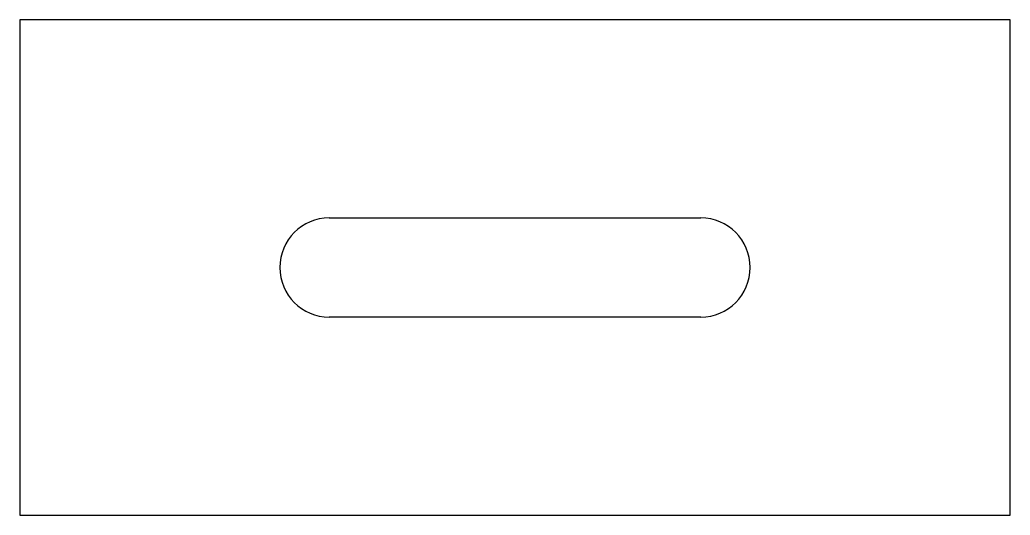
# Model space of a CAD drawing. Extents: x 0 to 80, y 0 to 40.
import ezdxf

# ---------------------------------------------------------------- set-up
doc = ezdxf.new("R2010")
doc.units = 0
doc.layers.add('CUT_INNER', color=1, linetype='CONTINUOUS')
doc.layers.add('CUT_OUTER', color=7, linetype='CONTINUOUS')

msp = doc.modelspace()

# ---------------------------------------------------------------- linework, layer by layer
at = {"layer": 'CUT_INNER'}
for p, q in [((25, 24), (55, 24)), ((55, 16), (25, 16))]:
    msp.add_line(p, q, dxfattribs=at)
for centre, start, end in [((25, 20), 90, 270), ((55, 20), 270, 90)]:
    msp.add_arc(centre, 4, start, end, dxfattribs=at)
at = {"layer": 'CUT_OUTER'}
for p, q in [((80, 40), (0, 40)), ((0, 40), (0, 0)), ((80, 0), (80, 40)), ((0, 0), (80, 0))]:
    msp.add_line(p, q, dxfattribs=at)

doc.saveas('drawing.dxf')
